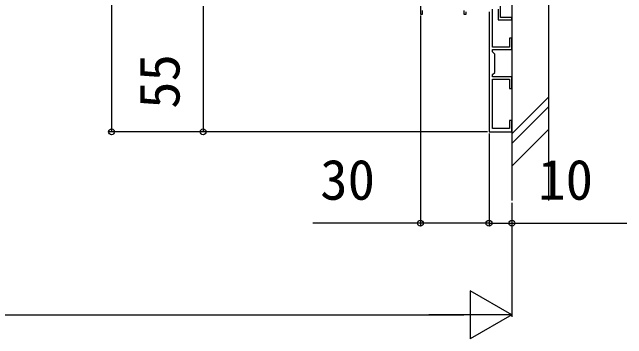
# Model space of a CAD drawing. Units: millimetres, scale not verified. Extents: x -1050 to 1050, y -1570 to 1562.
# Drawn here: x 484.6 to 753.2, y 687.5 to 830.3 of the extents above; entities that cross this region are included whole.
import ezdxf
from ezdxf.enums import TextEntityAlignment as Align

# ---------------------------------------------------------------- set-up
doc = ezdxf.new("R2010")
doc.units = ezdxf.units.MM
doc.header["$LTSCALE"] = 8
for name, color, linetype in [('0-2_YKK_11', 7, 'Continuous'), ('0-5_YKK_D', 6, 'Continuous'), ('0-7_YSS_K', 3, 'Continuous')]:
    doc.layers.add(name, color=color, linetype=linetype)
doc.styles.add('ＭＳ ゴシック', font='')
doc.styles.get('ＭＳ ゴシック').set_extended_font_data('MS Gothic')

msp = doc.modelspace()

# ---------------------------------------------------------------- linework, layer by layer
at = {"layer": '0-2_YKK_11'}
for points in [[(662.998, 833), (662.998, 829.5), (663.998, 829.5), (663.998, 831)], [(696.998, 831.6), (696.998, 827), (702.998, 827), (702.998, 828), (697.998, 828), (697.998, 833)], [(681.998, 831), (681.998, 829.5), (682.998, 829.5), (682.998, 830.5)], [(692.998, 830.5), (692.998, 808.458), (693.118, 808.275), (693.118, 807.725), (692.998, 807.542), (692.998, 778), (702.998, 778), (702.998, 783), (701.998, 783), (701.998, 779.5)], [(701.998, 779.5), (694.498, 779.5), (694.498, 801), (701.998, 801), (701.998, 797), (702.998, 797), (702.998, 802), (694.498, 802), (694.498, 803), (695.498, 804), (695.498, 812), (694.498, 813), (694.498, 814), (702.998, 814), (702.998, 819), (701.998, 819), (701.998, 815), (694.498, 815), (694.498, 831.6)]]:
    msp.add_lwpolyline(points, dxfattribs=at)
at = {"layer": '0-5_YKK_D'}
for p, q in [((527.998, 990), (527.998, 778)), ((567.998, 833), (567.998, 778)), ((662.998, 828.8), (662.998, 737)), ((692.298, 778), (526.998, 778)), ((692.298, 778), (566.998, 778)), ((692.998, 777.3), (692.998, 737)), ((692.998, 777.3), (692.998, 737)), ((702.998, 747), (702.998, 697)), ((702.998, 747), (702.998, 737)), ((702.998, 698), (684.811, 708.5)), ((684.811, 708.5), (684.811, 687.5)), ((279.998, 698), (681.998, 698)), ((702.998, 698), (666.625, 698)), ((702.998, 698), (684.811, 687.5))]:
    msp.add_line(p, q, dxfattribs=at)
for points in [[(692.998, 738), (662.998, 738), (615.989, 738)], [(692.998, 738), (702.998, 738), (753.198, 738)]]:
    msp.add_lwpolyline(points, dxfattribs=at)
for centre in [(527.998, 778), (567.998, 778), (662.998, 738), (692.998, 738), (692.998, 738), (702.998, 738)]:
    msp.add_circle(centre, 1.275, dxfattribs=at)
at = {"layer": '0-7_YSS_K'}
for p, q in [((702.998, 1020), (702.998, 748)), ((718.998, 1020), (718.998, 748)), ((702.998, 777.144), (718.998, 793.144)), ((702.998, 772.901), (718.998, 788.901)), ((702.998, 763.001), (718.998, 779.001))]:
    msp.add_line(p, q, dxfattribs=at)

# ---------------------------------------------------------------- texts
at = {"layer": '0-5_YKK_D', "style": 'ＭＳ ゴシック'}
msp.add_text('55', height=17.6, rotation=90, dxfattribs=at).set_placement((562.998, 788.045), align=Align.BOTTOM_LEFT)
for s, p in [('30', (619.216, 743)), ('10', (714.516, 743))]:
    msp.add_text(s, height=17.6, dxfattribs=at).set_placement(p, align=Align.BOTTOM_LEFT)

doc.saveas('drawing.dxf')
